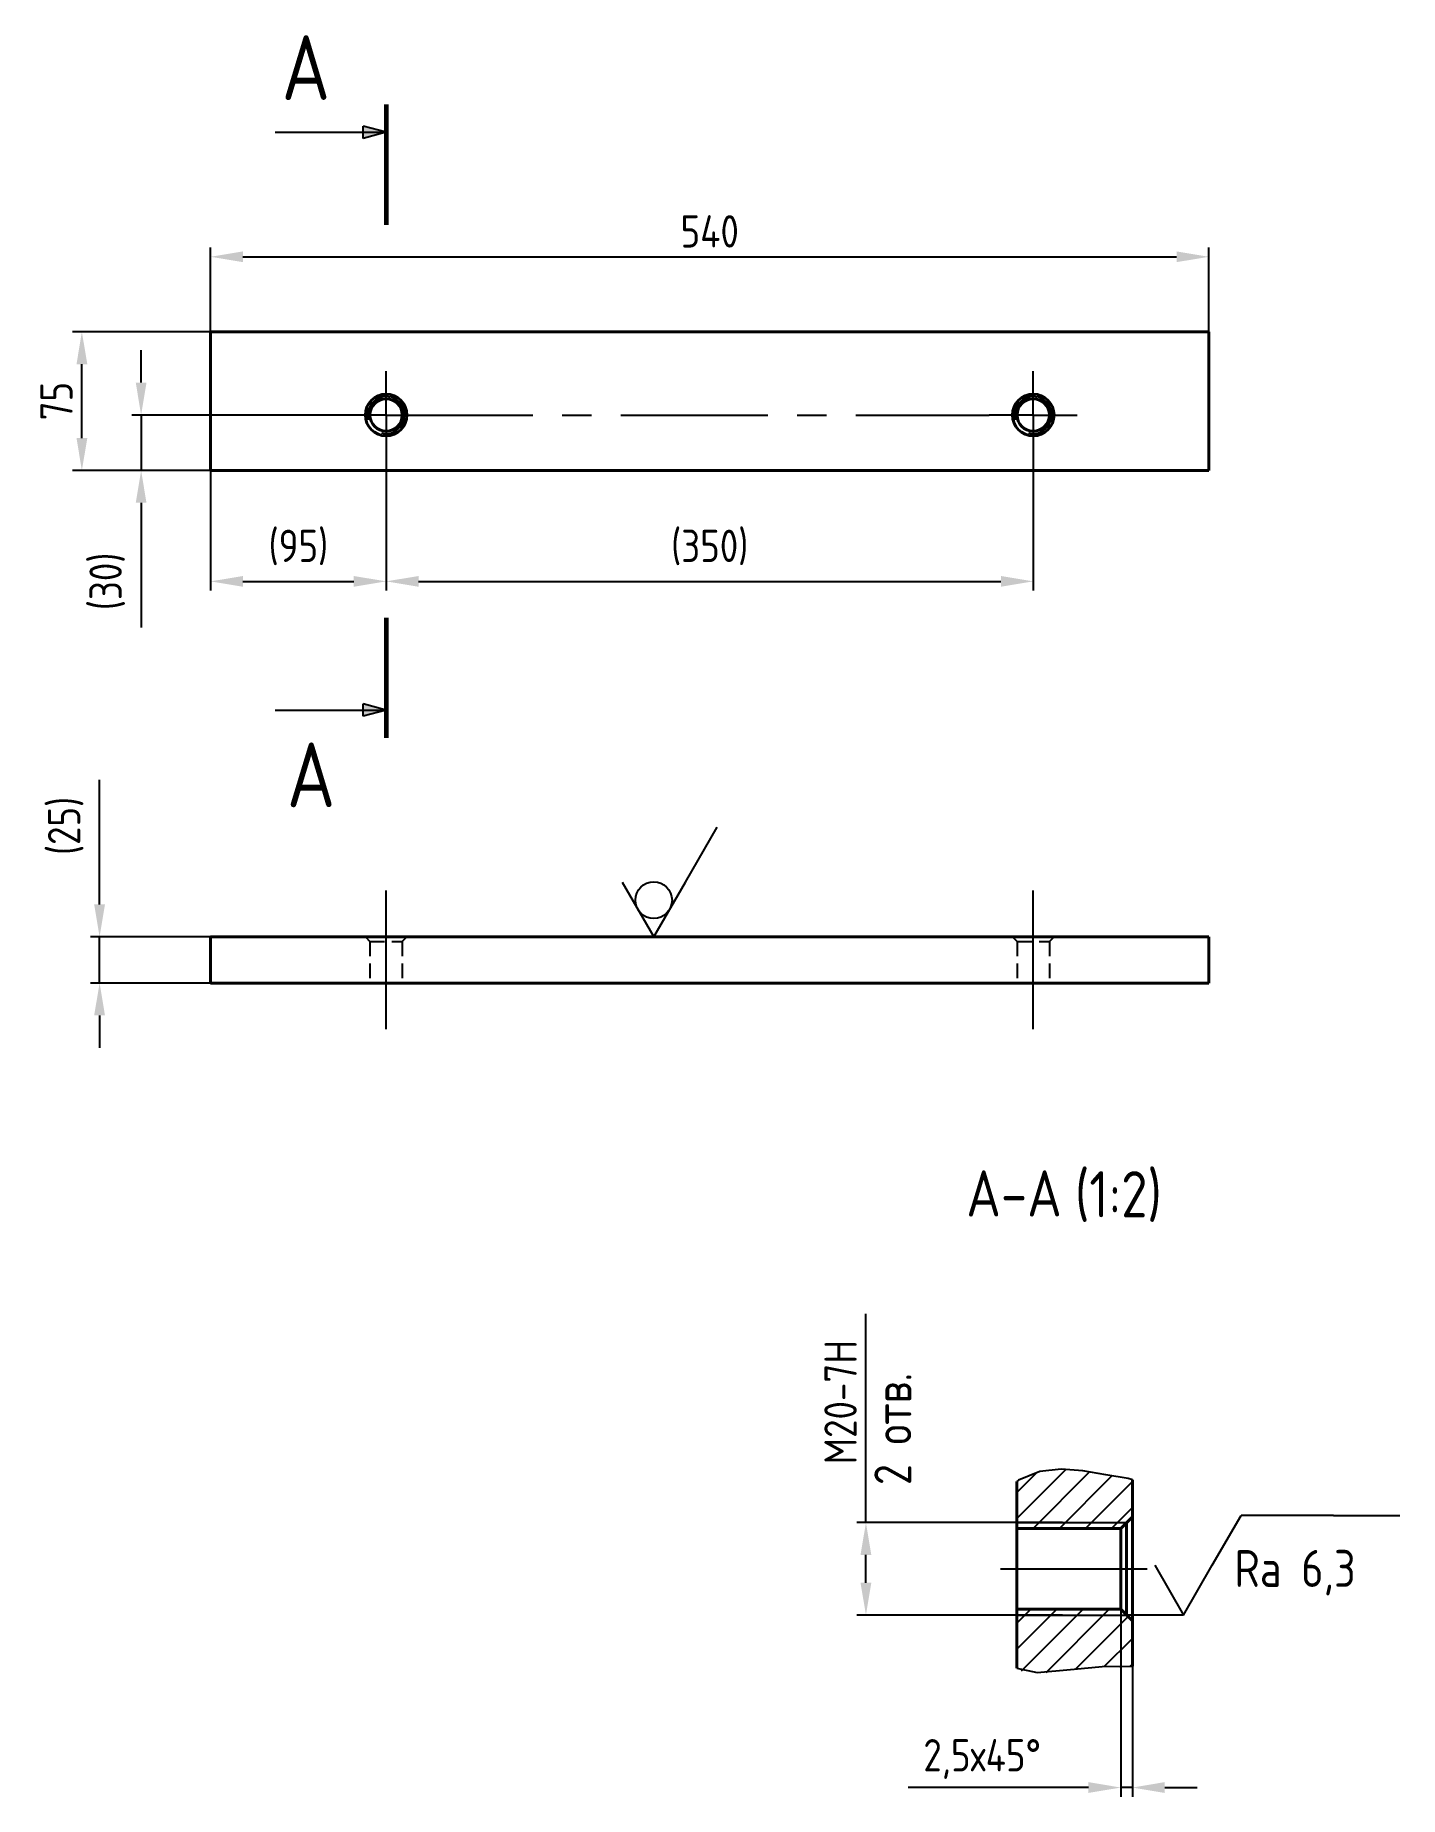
# Model space of a CAD drawing. Header units: millimetres. Extents: x 145 to 292, y 82 to 273.
import ezdxf

# ---------------------------------------------------------------- set-up
doc = ezdxf.new("R2010")
doc.units = ezdxf.units.MM
doc.linetypes.add('CENTER', pattern=[50.8, 31.75, -6.35, 6.35, -6.35])
doc.linetypes.add('HIDDEN', pattern=[9.525, 6.35, -3.175])
doc.layers.add('AM_5', color=3, linetype='Continuous', lineweight=25)
doc.layers.add('Con', color=6, linetype='Continuous', lineweight=40)
for name, color, linetype in [('Bord', 1, 'Continuous'), ('Cen', 5, 'CENTER'), ('Dim', 7, 'Continuous'), ('Hide', 2, 'HIDDEN')]:
    doc.layers.add(name, color=color, linetype=linetype)
doc.styles.add('Style1', font='romans.shx', dxfattribs={"width": 0.8})
doc.dimstyles.new('DIMSTYLE_1$0', dxfattribs={"dimtxt": 3.5, "dimasz": 3.5, "dimexe": 1, "dimexo": 0, "dimgap": 1, "dimtad": 1, "dimdec": 1, "dimlfac": 5, "dimtxsty": 'Style1', "dimcen": 0.09, "dimadec": 1, "dimazin": 2, "dimtp": 0.8, "dimtm": 0.8, "dimtfac": 1, "dimtdec": 1, "dimtofl": 0, "dimtmove": 0, "dimatfit": 3, "dimfxl": 1, "dimtolj": 1, "dimarcsym": 0})

# ---------------------------------------------------------------- blocks, each defined once
blk = doc.blocks.new('*D4')
at = {"layer": 'Defpoints', "color": 0, "transparency": 16777216}
for p in [(182.49, 231.71), (163.49, 225.71), (182.49, 213.71)]:
    blk.add_point(p, dxfattribs=at)
at = {"layer": 'Dim', "color": 0, "lineweight": -2, "transparency": 16777216}
for p, q in [((182.49, 231.71), (182.49, 212.71)), ((163.49, 225.71), (163.49, 212.71)), ((166.99, 213.71), (178.99, 213.71))]:
    blk.add_line(p, q, dxfattribs=at)
at = {"layer": 'Dim', "color": 0, "transparency": 16777216}
for points in [[(166.99, 214.29), (166.99, 213.13), (163.49, 213.71)], [(178.99, 214.29), (178.99, 213.13), (182.49, 213.71)]]:
    blk.add_solid(points, dxfattribs=at)
at = {"layer": 'Dim', "color": 0, "transparency": 16777216, "insert": (172.99, 217.38), "char_height": 3.5, "attachment_point": 5, "style": 'Style1'}
blk.add_mtext('\\A1;(95)', dxfattribs=at)
blk = doc.blocks.new('*D5')
at = {"layer": 'Defpoints', "color": 0, "transparency": 16777216}
for p in [(182.49, 231.71), (252.49, 231.71), (252.49, 213.71)]:
    blk.add_point(p, dxfattribs=at)
at = {"layer": 'Dim', "color": 0, "lineweight": -2, "transparency": 16777216}
for p, q in [((182.49, 231.71), (182.49, 212.71)), ((252.49, 231.71), (252.49, 212.71)), ((185.99, 213.71), (248.99, 213.71))]:
    blk.add_line(p, q, dxfattribs=at)
at = {"layer": 'Dim', "color": 0, "transparency": 16777216}
for points in [[(185.99, 214.29), (185.99, 213.13), (182.49, 213.71)], [(248.99, 214.29), (248.99, 213.13), (252.49, 213.71)]]:
    blk.add_solid(points, dxfattribs=at)
at = {"layer": 'Dim', "color": 0, "transparency": 16777216, "insert": (217.49, 217.38), "char_height": 3.5, "attachment_point": 5, "style": 'Style1'}
blk.add_mtext('\\A1;(350)', dxfattribs=at)
blk = doc.blocks.new('*D6')
at = {"layer": 'Defpoints', "color": 0, "transparency": 16777216}
for p in [(271.49, 248.83), (163.49, 240.71), (271.49, 240.71)]:
    blk.add_point(p, dxfattribs=at)
at = {"layer": 'Dim', "color": 0, "lineweight": -2, "transparency": 16777216}
for p, q in [((163.49, 240.71), (163.49, 249.83)), ((271.49, 240.71), (271.49, 249.83)), ((166.99, 248.83), (267.99, 248.83))]:
    blk.add_line(p, q, dxfattribs=at)
at = {"layer": 'Dim', "color": 0, "transparency": 16777216}
for points in [[(166.99, 249.41), (166.99, 248.25), (163.49, 248.83)], [(267.99, 249.41), (267.99, 248.25), (271.49, 248.83)]]:
    blk.add_solid(points, dxfattribs=at)
at = {"layer": 'Dim', "color": 0, "transparency": 16777216, "insert": (217.49, 251.58), "char_height": 3.5, "attachment_point": 5, "style": 'Style1'}
blk.add_mtext('\\A1;540', dxfattribs=at)
blk = doc.blocks.new('*D2')
at = {"layer": 'Defpoints', "color": 0, "transparency": 16777216}
for p in [(155.98, 231.71), (182.49, 231.71), (163.49, 225.71)]:
    blk.add_point(p, dxfattribs=at)
at = {"layer": 'Dim', "color": 0, "lineweight": -2, "transparency": 16777216}
for p, q in [((155.98, 235.21), (155.98, 238.71)), ((182.49, 231.71), (154.98, 231.71)), ((155.98, 231.71), (155.98, 225.71)), ((163.49, 225.71), (154.98, 225.71)), ((155.98, 222.21), (155.98, 208.71))]:
    blk.add_line(p, q, dxfattribs=at)
at = {"layer": 'Dim', "color": 0, "transparency": 16777216}
for points in [[(155.4, 235.21), (156.56, 235.21), (155.98, 231.71)], [(155.4, 222.21), (156.56, 222.21), (155.98, 225.71)]]:
    blk.add_solid(points, dxfattribs=at)
at = {"layer": 'Dim', "color": 0, "transparency": 16777216, "insert": (152.31, 213.71), "char_height": 3.5, "attachment_point": 5, "rotation": 90, "style": 'Style1'}
blk.add_mtext('\\A1;(30)', dxfattribs=at)
blk = doc.blocks.new('*D3')
at = {"layer": 'Defpoints', "color": 0, "transparency": 16777216}
for p in [(149.57, 240.71), (163.49, 240.71), (163.49, 225.71)]:
    blk.add_point(p, dxfattribs=at)
at = {"layer": 'Dim', "color": 0, "lineweight": -2, "transparency": 16777216}
for p, q in [((163.49, 240.71), (148.57, 240.71)), ((149.57, 229.21), (149.57, 237.21)), ((163.49, 225.71), (148.57, 225.71))]:
    blk.add_line(p, q, dxfattribs=at)
at = {"layer": 'Dim', "color": 0, "transparency": 16777216}
for points in [[(148.99, 237.21), (150.16, 237.21), (149.57, 240.71)], [(148.99, 229.21), (150.16, 229.21), (149.57, 225.71)]]:
    blk.add_solid(points, dxfattribs=at)
at = {"layer": 'Dim', "color": 0, "transparency": 16777216, "insert": (146.82, 233.21), "char_height": 3.5, "attachment_point": 5, "rotation": 90, "style": 'Style1'}
blk.add_mtext('\\A1;75', dxfattribs=at)
blk = doc.blocks.new('*D7')
at = {"layer": 'Defpoints', "color": 0, "transparency": 16777216}
for p in [(151.49, 175.25), (166.55, 175.25), (166.55, 170.25)]:
    blk.add_point(p, dxfattribs=at)
at = {"layer": 'Dim', "color": 0, "lineweight": -2, "transparency": 16777216}
for p, q in [((151.49, 178.75), (151.49, 192.25)), ((166.55, 175.25), (150.49, 175.25)), ((151.49, 170.25), (151.49, 175.25)), ((166.55, 170.25), (150.49, 170.25)), ((151.49, 166.75), (151.49, 163.25))]:
    blk.add_line(p, q, dxfattribs=at)
at = {"layer": 'Dim', "color": 0, "transparency": 16777216}
for points in [[(150.9, 178.75), (152.07, 178.75), (151.49, 175.25)], [(150.9, 166.75), (152.07, 166.75), (151.49, 170.25)]]:
    blk.add_solid(points, dxfattribs=at)
at = {"layer": 'Dim', "color": 0, "transparency": 16777216, "insert": (147.82, 187.25), "char_height": 3.5, "attachment_point": 5, "rotation": 90, "style": 'Style1'}
blk.add_mtext('\\A1;(25)', dxfattribs=at)
blk = doc.blocks.new('*D8')
at = {"layer": 'AM_5', "color": 0, "lineweight": -2, "transparency": 16777216}
for p, q in [((234.39, 111.87), (234.39, 134.44)), ((255.67, 111.87), (233.39, 111.87)), ((234.39, 105.37), (234.39, 108.37)), ((255.67, 101.87), (233.39, 101.87))]:
    blk.add_line(p, q, dxfattribs=at)
at = {"layer": 'AM_5', "color": 0, "transparency": 16777216}
for points in [[(233.8, 108.37), (234.97, 108.37), (234.39, 111.87)], [(233.8, 105.37), (234.97, 105.37), (234.39, 101.87)]]:
    blk.add_solid(points, dxfattribs=at)
at = {"layer": 'Defpoints', "color": 0, "transparency": 16777216}
for p in [(234.39, 111.87), (255.67, 111.87), (255.67, 101.87)]:
    blk.add_point(p, dxfattribs=at)
at = {"layer": 'AM_5', "color": 0, "transparency": 16777216, "insert": (231.64, 124.9), "char_height": 3.5, "attachment_point": 5, "rotation": 90, "style": 'Style1'}
blk.add_mtext('\\A1;М20-7Н', dxfattribs=at)
blk = doc.blocks.new('*D9')
at = {"layer": 'AM_5', "color": 0, "lineweight": -2, "transparency": 16777216}
for p, q in [((261.96, 102.5), (261.96, 82.2)), ((263.21, 101.25), (263.21, 82.2)), ((258.46, 83.2), (238.96, 83.2)), ((263.21, 83.2), (261.96, 83.2)), ((266.71, 83.2), (270.21, 83.2))]:
    blk.add_line(p, q, dxfattribs=at)
at = {"layer": 'AM_5', "color": 0, "transparency": 16777216}
for points in [[(258.46, 83.79), (258.46, 82.62), (261.96, 83.2)], [(266.71, 83.79), (266.71, 82.62), (263.21, 83.2)]]:
    blk.add_solid(points, dxfattribs=at)
at = {"layer": 'Defpoints', "color": 0, "transparency": 16777216}
for p in [(261.96, 102.5), (263.21, 101.25), (261.96, 83.2)]:
    blk.add_point(p, dxfattribs=at)
at = {"layer": 'AM_5', "color": 0, "transparency": 16777216, "insert": (246.96, 86.29), "char_height": 3.5, "attachment_point": 5, "style": 'Style1'}
blk.add_mtext('\\A1;2,5х45%%D', dxfattribs=at)

msp = doc.modelspace()

# ---------------------------------------------------------------- linework, layer by layer
at = {"color": 7, "linetype": 'Continuous', "lineweight": 60}
for p, q in [((182.485, 265.302), (182.485, 252.302)), ((182.485, 209.781), (182.485, 196.781))]:
    msp.add_line(p, q, dxfattribs=at)
at = {"color": 7, "linetype": 'Continuous'}
for p, q in [((170.485, 262.302), (182.485, 262.302)), ((170.485, 199.781), (182.485, 199.781))]:
    msp.add_line(p, q, dxfattribs=at)
at = {"color": 2, "linetype": 'Continuous'}
for p, q in [((182.485, 262.302), (179.995, 262.97)), ((179.995, 261.635), (179.995, 262.97)), ((182.485, 262.302), (179.995, 261.635)), ((182.485, 199.781), (179.995, 200.448)), ((179.995, 199.114), (179.995, 200.448)), ((182.485, 199.781), (179.995, 199.114)), ((214.853, 181.176), (218.289, 187.127)), ((208.005, 181.176), (211.429, 175.245)), ((211.429, 175.245), (214.853, 181.176)), ((250.707, 112.3), (256.05, 117.643)), ((250.707, 115.128), (252.902, 117.323)), ((252.482, 111.246), (258.583, 117.347)), ((255.31, 111.246), (261, 116.936)), ((258.139, 111.246), (263.207, 116.314)), ((260.967, 111.246), (263.207, 113.486)), ((271.855, 107.25), (274.972, 112.648)), ((284.972, 112.648), (274.972, 112.648)), ((284.972, 112.648), (292.136, 112.648)), ((250.707, 111.871), (262.582, 111.871)), ((265.644, 107.25), (268.75, 101.871)), ((268.75, 101.871), (271.855, 107.25)), ((250.707, 100.986), (252.217, 102.496)), ((250.707, 98.157), (255.046, 102.496)), ((250.707, 101.871), (262.582, 101.871)), ((251.205, 95.827), (257.874, 102.496)), ((253.874, 95.668), (260.702, 102.496)), ((257.064, 96.029), (262.744, 101.709)), ((268.75, 101.871), (262.582, 101.871)), ((260.177, 96.314), (263.207, 99.344))]:
    msp.add_line(p, q, dxfattribs=at)
msp.add_circle((211.429, 179.214), 1.984, dxfattribs=at)
for centre in [(182.485, 231.709), (252.485, 231.709)]:
    msp.add_arc(centre, 2, 255, 195, dxfattribs=at)
for points in [[(179.995, 262.97), (182.485, 262.302), (179.995, 261.635)], [(179.995, 200.448), (182.485, 199.781), (179.995, 199.114)]]:
    msp.add_solid(points, dxfattribs=at)
at = {"layer": 'Bord', "color": 2, "linetype": 'Continuous'}
for p, q in [((250.906, 116.473), (250.707, 116.323)), ((253.207, 117.403), (250.906, 116.473)), ((255.514, 117.66), (253.207, 117.403)), ((257.865, 117.454), (255.514, 117.66)), ((260.33, 117.044), (257.865, 117.454)), ((262.749, 116.63), (260.33, 117.044)), ((263.207, 116.509), (262.749, 116.63)), ((250.707, 96.133), (252.902, 95.643)), ((252.902, 95.643), (256.518, 95.957)), ((256.518, 95.957), (260.33, 96.322)), ((260.33, 96.322), (261.78, 96.303)), ((261.78, 96.303), (263.154, 96.318)), ((263.011, 96.319), (263.207, 96.515)), ((263.154, 96.318), (263.207, 96.328))]:
    msp.add_line(p, q, dxfattribs=at)
at = {"layer": 'Cen', "linetype": 'CENTER', "ltscale": 0.5}
for p, q in [((182.485, 231.709), (182.485, 236.459)), ((252.485, 231.709), (252.485, 236.459)), ((182.485, 231.709), (177.735, 231.709)), ((182.485, 231.709), (182.485, 226.959)), ((182.485, 231.709), (247.735, 231.709)), ((252.485, 231.709), (247.735, 231.709)), ((252.485, 231.709), (257.235, 231.709)), ((252.485, 231.709), (252.485, 226.959)), ((182.485, 165.245), (182.485, 180.245)), ((252.485, 165.245), (252.485, 180.245)), ((248.947, 106.871), (264.967, 106.871))]:
    msp.add_line(p, q, dxfattribs=at)
at = {"layer": 'Con', "linetype": 'Continuous'}
for p, q in [((163.485, 240.709), (163.485, 225.709)), ((271.485, 240.709), (163.485, 240.709)), ((271.485, 225.709), (271.485, 240.709)), ((163.485, 225.709), (271.485, 225.709)), ((163.485, 175.245), (163.485, 170.245)), ((271.485, 175.245), (163.485, 175.245)), ((271.485, 175.245), (271.485, 170.245)), ((271.485, 170.245), (163.485, 170.245)), ((250.707, 96.133), (250.707, 116.323)), ((263.207, 96.328), (263.207, 116.509)), ((261.957, 111.246), (263.207, 112.496)), ((250.707, 111.246), (261.957, 111.246)), ((261.957, 102.496), (261.957, 111.246)), ((262.582, 101.871), (262.582, 111.871)), ((250.707, 102.496), (261.957, 102.496)), ((261.957, 102.496), (263.207, 101.246))]:
    msp.add_line(p, q, dxfattribs=at)
for centre, radius in [((182.485, 231.709), 2.25), ((182.485, 231.709), 1.75), ((252.485, 231.709), 2.25), ((252.485, 231.709), 1.75)]:
    msp.add_circle(centre, radius, dxfattribs=at)
at = {"layer": 'Hide', "ltscale": 0.25}
for p, q in [((180.235, 175.245), (180.735, 174.75)), ((180.735, 174.75), (180.735, 170.245)), ((180.735, 174.75), (184.235, 174.75)), ((184.735, 175.245), (184.235, 174.75)), ((184.235, 174.75), (184.235, 170.245)), ((250.235, 175.245), (250.735, 174.75)), ((250.735, 174.75), (250.735, 170.245)), ((250.735, 174.75), (254.235, 174.75)), ((254.735, 175.245), (254.235, 174.75)), ((254.235, 174.75), (254.235, 170.245))]:
    msp.add_line(p, q, dxfattribs=at)

# ---------------------------------------------------------------- texts
at = {"color": 7, "style": 'Style1', "width": 0.8}
for p in [(171.183, 265.802), (171.746, 189.281)]:
    msp.add_text('А', height=7, dxfattribs=at).set_placement(p)
at = {"color": 2, "style": 'Style1', "width": 0.8}
for s, p in [('А-А', (245.242, 144.993)), ('(1:2)', (257, 144.895))]:
    msp.add_text(s, height=5, dxfattribs=at).set_placement(p)
at = {"color": 2, "linetype": 'Continuous', "style": 'Style1', "width": 0.8}
msp.add_text('2 отв.', height=4, rotation=90, dxfattribs=at).set_placement((239.303, 115.926))
msp.add_text('Ra 6,3', height=4, dxfattribs=at).set_placement((274.246, 104.911))

# ---------------------------------------------------------------- dimensions: what is measured, and where the dimension line sits
at = {"layer": 'AM_5'}
dim = msp.add_linear_dim(base=(234.388, 111.871), p1=(255.668, 101.871), p2=(255.668, 111.871), angle=90, text='М<>-7Н', dimstyle='DIMSTYLE_1$0', override={"dimlfac": 2, "dimtofl": 1}, dxfattribs=at)
dim.commit()
dim.dimension.update_dxf_attribs({"geometry": '*D8', "text_midpoint": (231.638, 124.904)})
dim = msp.add_linear_dim(base=(261.957, 83.204), p1=(263.207, 101.246), p2=(261.957, 102.496), text='<>х45%%D', dimstyle='DIMSTYLE_1$0', override={"dimlfac": 2, "dimtofl": 1}, dxfattribs=at)
dim.commit()
dim.dimension.update_dxf_attribs({"geometry": '*D9', "text_midpoint": (246.957, 86.288)})
at = {"layer": 'Dim'}
dim = msp.add_linear_dim(base=(271.485, 248.829), p1=(163.485, 240.709), p2=(271.485, 240.709), dimstyle='DIMSTYLE_1$0', override={"dimtofl": 1}, dxfattribs=at)
dim.commit()
dim.dimension.update_dxf_attribs({"geometry": '*D6', "text_midpoint": (217.485, 251.579)})
dim = msp.add_linear_dim(base=(149.573, 240.709), p1=(163.485, 225.709), p2=(163.485, 240.709), angle=90, dimstyle='DIMSTYLE_1$0', override={"dimtofl": 1}, dxfattribs=at)
dim.commit()
dim.dimension.update_dxf_attribs({"geometry": '*D3', "text_midpoint": (146.823, 233.209)})
dim = msp.add_linear_dim(base=(155.979, 231.709), p1=(163.485, 225.709), p2=(182.485, 231.709), angle=90, text='(<>)', dimstyle='DIMSTYLE_1$0', override={"dimtofl": 1}, dxfattribs=at)
dim.commit()
dim.dimension.update_dxf_attribs({"geometry": '*D2', "text_midpoint": (155.979, 213.709), "dimtype": 160})
for base, p1, p2, override, picture, middle in [((182.485, 213.709), (163.485, 225.709), (182.485, 231.709), {"dimlfac": 5, "dimpost": '', "dimtofl": 1}, '*D4', (172.985, 217.376)), ((252.485, 213.709), (182.485, 231.709), (252.485, 231.709), {"dimlfac": 5, "dimtofl": 1}, '*D5', (217.485, 217.376))]:
    dim = msp.add_linear_dim(base=base, p1=p1, p2=p2, text='(<>)', dimstyle='DIMSTYLE_1$0', override=override, dxfattribs=at)
    dim.commit()
    dim.dimension.update_dxf_attribs({"geometry": picture, "text_midpoint": middle})
dim = msp.add_linear_dim(base=(151.485, 175.245), p1=(166.546, 170.245), p2=(166.546, 175.245), angle=90, text='(<>)', dimstyle='DIMSTYLE_1$0', override={"dimlfac": 5, "dimpost": '', "dimtofl": 1}, dxfattribs=at)
dim.commit()
dim.dimension.update_dxf_attribs({"geometry": '*D7', "text_midpoint": (147.818, 187.245)})

doc.saveas('drawing.dxf')
